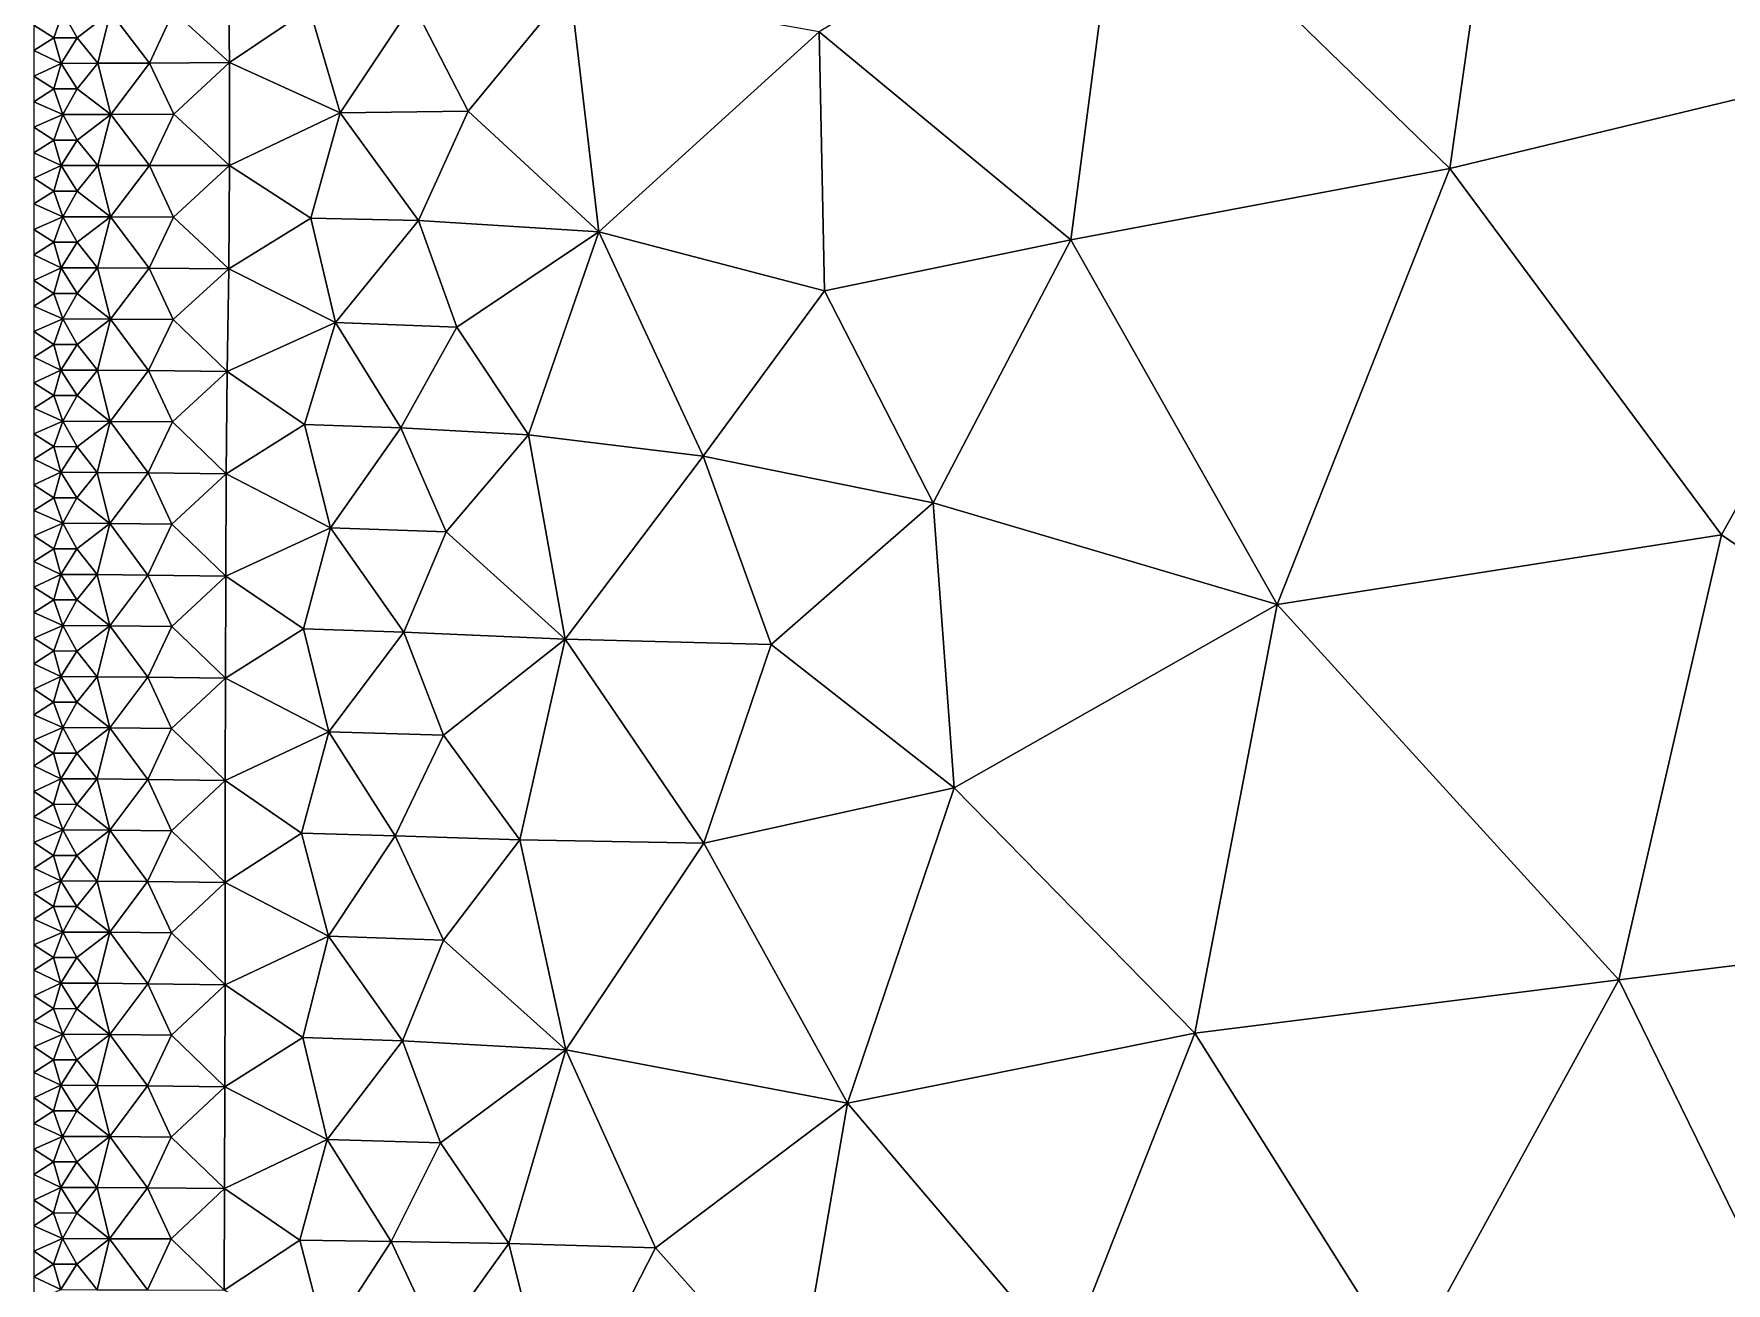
# Model space of a CAD drawing. Header units: metres. Extents: x 1 to 72, y -280 to 0.
# Drawn here: x 1 to 14.25, y -68.68 to -58.89 of the extents above; entities that cross this region are included whole.
import ezdxf

# ---------------------------------------------------------------- set-up
doc = ezdxf.new("R2010")
doc.units = ezdxf.units.M

msp = doc.modelspace()

# ---------------------------------------------------------------- linework, layer by layer
at = {"layer": 'layer', "color": 0}
for points in [[(16.3949, -58.9086), (14.2902, -53.7985), (12.5364, -56.7934)], [(12.0894, -59.9477), (12.5364, -56.7934), (9.51927, -57.4515)], [(16.3949, -58.9086), (12.5364, -56.7934), (12.0894, -59.9477)], [(9.12203, -60.5048), (9.51927, -57.4515), (7.15132, -58.875)], [(12.0894, -59.9477), (9.51927, -57.4515), (9.12203, -60.5048)], [(2.52243, -58.3082), (2.09378, -58.7172), (2.53148, -59.1153)], [(2.52243, -58.3082), (2.53148, -59.1153), (3.15755, -58.6961)], [(3.967, -58.6561), (4.40171, -59.4975), (5.19955, -58.525)], [(5.19955, -58.525), (4.40171, -59.4975), (5.42343, -60.4441)], [(5.19955, -58.525), (5.42343, -60.4441), (7.15132, -58.875)], [(3.15755, -58.6961), (2.53148, -59.1153), (3.39764, -59.512)], [(3.15755, -58.6961), (3.39764, -59.512), (3.967, -58.6561)], [(3.967, -58.6561), (3.39764, -59.512), (4.40171, -59.4975)], [(1.22761, -58.7224), (1, -58.8231), (1.15624, -58.9229)], [(1, -58.8231), (1, -59.0232), (1.15624, -58.9229)], [(1.22761, -58.7224), (1.15624, -58.9229), (1.33991, -58.9224)], [(1.22761, -58.7224), (1.33991, -58.9224), (1.60113, -58.7208)], [(1.60113, -58.7208), (1.33991, -58.9224), (1.50056, -59.1224)], [(1.60113, -58.7208), (1.50056, -59.1224), (1.90472, -59.1204)], [(1.60113, -58.7208), (1.90472, -59.1204), (2.09378, -58.7172)], [(2.09378, -58.7172), (1.90472, -59.1204), (2.53148, -59.1153)], [(1.15624, -58.9229), (1, -59.0232), (1.21333, -59.123)], [(1.15624, -58.9229), (1.21333, -59.123), (1.33991, -58.9224)], [(1.33991, -58.9224), (1.21333, -59.123), (1.50056, -59.1224)], [(7.15132, -58.875), (5.42343, -60.4441), (7.19152, -60.9047)], [(9.12203, -60.5048), (7.15132, -58.875), (7.19152, -60.9047)], [(14.2158, -62.8185), (16.3949, -58.9086), (12.0894, -59.9477)], [(18.4179, -65.6841), (16.3949, -58.9086), (14.2158, -62.8185)], [(1, -59.0232), (1, -59.2234), (1.21333, -59.123)], [(1.21333, -59.123), (1, -59.2234), (1.15631, -59.3234)], [(1, -59.2234), (1, -59.4235), (1.15631, -59.3234)], [(1.21333, -59.123), (1.15631, -59.3234), (1.34015, -59.3232)], [(1.21333, -59.123), (1.34015, -59.3232), (1.50056, -59.1224)], [(1.50056, -59.1224), (1.34015, -59.3232), (1.6021, -59.5231)], [(1.50056, -59.1224), (1.6021, -59.5231), (1.90472, -59.1204)], [(1.90472, -59.1204), (1.6021, -59.5231), (2.09653, -59.522)], [(1.90472, -59.1204), (2.09653, -59.522), (2.53148, -59.1153)], [(2.53148, -59.1153), (2.09653, -59.522), (2.53316, -59.9248)], [(2.53148, -59.1153), (2.53316, -59.9248), (3.39764, -59.512)], [(1.15631, -59.3234), (1, -59.4235), (1.22788, -59.5235)], [(1.15631, -59.3234), (1.22788, -59.5235), (1.34015, -59.3232)], [(1.34015, -59.3232), (1.22788, -59.5235), (1.6021, -59.5231)], [(1, -59.4235), (1, -59.6237), (1.22788, -59.5235)], [(3.39764, -59.512), (4.01299, -60.3544), (4.40171, -59.4975)], [(4.40171, -59.4975), (4.01299, -60.3544), (5.42343, -60.4441)], [(1.22788, -59.5235), (1, -59.6237), (1.15632, -59.7238)], [(1, -59.6237), (1, -59.8239), (1.15632, -59.7238)], [(1.22788, -59.5235), (1.15632, -59.7238), (1.34015, -59.7238)], [(1.22788, -59.5235), (1.34015, -59.7238), (1.6021, -59.5231)], [(1.6021, -59.5231), (1.34015, -59.7238), (1.50061, -59.9243)], [(1.6021, -59.5231), (1.50061, -59.9243), (1.90518, -59.9245)], [(1.6021, -59.5231), (1.90518, -59.9245), (2.09653, -59.522)], [(2.09653, -59.522), (1.90518, -59.9245), (2.53316, -59.9248)], [(3.39764, -59.512), (2.53316, -59.9248), (3.16873, -60.3356)], [(3.39764, -59.512), (3.16873, -60.3356), (4.01299, -60.3544)], [(1.15632, -59.7238), (1, -59.8239), (1.21334, -59.9241)], [(1.15632, -59.7238), (1.21334, -59.9241), (1.34015, -59.7238)], [(1.34015, -59.7238), (1.21334, -59.9241), (1.50061, -59.9243)], [(1, -59.8239), (1, -60.024), (1.21334, -59.9241)], [(1.21334, -59.9241), (1, -60.024), (1.15622, -60.1243)], [(1, -60.024), (1, -60.2242), (1.15622, -60.1243)], [(1.21334, -59.9241), (1.15622, -60.1243), (1.33996, -60.1245)], [(1.21334, -59.9241), (1.33996, -60.1245), (1.50061, -59.9243)], [(1.50061, -59.9243), (1.33996, -60.1245), (1.60138, -60.3256)], [(1.50061, -59.9243), (1.60138, -60.3256), (1.90518, -59.9245)], [(1.90518, -59.9245), (1.60138, -60.3256), (2.09482, -60.3273)], [(1.90518, -59.9245), (2.09482, -60.3273), (2.53316, -59.9248)], [(2.53316, -59.9248), (2.09482, -60.3273), (2.52572, -60.7339)], [(2.53316, -59.9248), (2.52572, -60.7339), (3.16873, -60.3356)], [(10.7372, -63.3633), (12.0894, -59.9477), (9.12203, -60.5048)], [(14.2158, -62.8185), (12.0894, -59.9477), (10.7372, -63.3633)], [(1.15622, -60.1243), (1, -60.2242), (1.22764, -60.3247)], [(1.15622, -60.1243), (1.22764, -60.3247), (1.33996, -60.1245)], [(1.33996, -60.1245), (1.22764, -60.3247), (1.60138, -60.3256)], [(1, -60.2242), (1, -60.4243), (1.22764, -60.3247)], [(1.22764, -60.3247), (1, -60.4243), (1.15611, -60.5247)], [(1, -60.4243), (1, -60.6245), (1.15611, -60.5247)], [(1.22764, -60.3247), (1.15611, -60.5247), (1.33968, -60.5251)], [(1.22764, -60.3247), (1.33968, -60.5251), (1.60138, -60.3256)], [(1.60138, -60.3256), (1.33968, -60.5251), (1.49952, -60.7261)], [(1.60138, -60.3256), (1.49952, -60.7261), (1.90236, -60.7283)], [(1.60138, -60.3256), (1.90236, -60.7283), (2.09482, -60.3273)], [(2.09482, -60.3273), (1.90236, -60.7283), (2.52572, -60.7339)], [(3.16873, -60.3356), (2.52572, -60.7339), (3.36308, -61.1538)], [(3.16873, -60.3356), (3.36308, -61.1538), (4.01299, -60.3544)], [(4.01299, -60.3544), (3.36308, -61.1538), (4.31129, -61.1896)], [(4.01299, -60.3544), (4.31129, -61.1896), (5.42343, -60.4441)], [(1.15611, -60.5247), (1, -60.6245), (1.21294, -60.7251)], [(1.15611, -60.5247), (1.21294, -60.7251), (1.33968, -60.5251)], [(1.33968, -60.5251), (1.21294, -60.7251), (1.49952, -60.7261)], [(5.42343, -60.4441), (4.31129, -61.1896), (4.8737, -62.0342)], [(5.42343, -60.4441), (4.8737, -62.0342), (6.24147, -62.2023)], [(5.42343, -60.4441), (6.24147, -62.2023), (7.19152, -60.9047)], [(8.04223, -62.5666), (9.12203, -60.5048), (7.19152, -60.9047)], [(10.7372, -63.3633), (9.12203, -60.5048), (8.04223, -62.5666)], [(1, -60.6245), (1, -60.8247), (1.21294, -60.7251)], [(1.21294, -60.7251), (1, -60.8247), (1.1559, -60.9252)], [(1, -60.8247), (1, -61.0248), (1.1559, -60.9252)], [(1.21294, -60.7251), (1.1559, -60.9252), (1.33919, -60.9258)], [(1.21294, -60.7251), (1.33919, -60.9258), (1.49952, -60.7261)], [(1.49952, -60.7261), (1.33919, -60.9258), (1.59942, -61.1275)], [(1.49952, -60.7261), (1.59942, -61.1275), (1.90236, -60.7283)], [(1.90236, -60.7283), (1.59942, -61.1275), (2.08986, -61.1312)], [(1.90236, -60.7283), (2.08986, -61.1312), (2.52572, -60.7339)], [(2.52572, -60.7339), (2.08986, -61.1312), (2.51507, -61.5386)], [(2.52572, -60.7339), (2.51507, -61.5386), (3.36308, -61.1538)], [(1.1559, -60.9252), (1, -61.0248), (1.22705, -61.1257)], [(1.1559, -60.9252), (1.22705, -61.1257), (1.33919, -60.9258)], [(1.33919, -60.9258), (1.22705, -61.1257), (1.59942, -61.1275)], [(8.04223, -62.5666), (7.19152, -60.9047), (6.24147, -62.2023)], [(1, -61.0248), (1, -61.225), (1.22705, -61.1257)], [(1.22705, -61.1257), (1, -61.225), (1.15576, -61.3255)], [(1, -61.225), (1, -61.4251), (1.15576, -61.3255)], [(1.22705, -61.1257), (1.15576, -61.3255), (1.33882, -61.3262)], [(1.22705, -61.1257), (1.33882, -61.3262), (1.59942, -61.1275)], [(1.59942, -61.1275), (1.33882, -61.3262), (1.49805, -61.5273)], [(1.59942, -61.1275), (1.49805, -61.5273), (1.89828, -61.5306)], [(1.59942, -61.1275), (1.89828, -61.5306), (2.08986, -61.1312)], [(2.08986, -61.1312), (1.89828, -61.5306), (2.51507, -61.5386)], [(3.36308, -61.1538), (2.51507, -61.5386), (3.12039, -61.9524)], [(3.36308, -61.1538), (3.12039, -61.9524), (3.87428, -61.9782)], [(3.36308, -61.1538), (3.87428, -61.9782), (4.31129, -61.1896)], [(4.31129, -61.1896), (3.87428, -61.9782), (4.8737, -62.0342)], [(1.15576, -61.3255), (1, -61.4251), (1.21241, -61.526)], [(1.15576, -61.3255), (1.21241, -61.526), (1.33882, -61.3262)], [(1.33882, -61.3262), (1.21241, -61.526), (1.49805, -61.5273)], [(1, -61.4251), (1, -61.6253), (1.21241, -61.526)], [(1.21241, -61.526), (1, -61.6253), (1.15556, -61.7259)], [(1, -61.6253), (1, -61.8255), (1.15556, -61.7259)], [(1.21241, -61.526), (1.15556, -61.7259), (1.33834, -61.7267)], [(1.21241, -61.526), (1.33834, -61.7267), (1.49805, -61.5273)], [(1.49805, -61.5273), (1.33834, -61.7267), (1.59744, -61.9287)], [(1.49805, -61.5273), (1.59744, -61.9287), (1.89828, -61.5306)], [(1.89828, -61.5306), (1.59744, -61.9287), (2.08476, -61.9332)], [(1.89828, -61.5306), (2.08476, -61.9332), (2.51507, -61.5386)], [(2.51507, -61.5386), (2.08476, -61.9332), (2.50665, -62.3407)], [(2.51507, -61.5386), (2.50665, -62.3407), (3.12039, -61.9524)], [(1.15556, -61.7259), (1, -61.8255), (1.22647, -61.9265)], [(1.15556, -61.7259), (1.22647, -61.9265), (1.33834, -61.7267)], [(1.33834, -61.7267), (1.22647, -61.9265), (1.59744, -61.9287)], [(1, -61.8255), (1, -62.0256), (1.22647, -61.9265)], [(1.22647, -61.9265), (1, -62.0256), (1.15547, -62.1262)], [(1.22647, -61.9265), (1.15547, -62.1262), (1.33807, -62.127)], [(1.22647, -61.9265), (1.33807, -62.127), (1.59744, -61.9287)], [(1.59744, -61.9287), (1.33807, -62.127), (1.49695, -62.3281)], [(1.59744, -61.9287), (1.49695, -62.3281), (1.89509, -62.3319)], [(1.59744, -61.9287), (1.89509, -62.3319), (2.08476, -61.9332)], [(2.08476, -61.9332), (1.89509, -62.3319), (2.50665, -62.3407)], [(3.12039, -61.9524), (2.50665, -62.3407), (3.32398, -62.7613)], [(3.12039, -61.9524), (3.32398, -62.7613), (3.87428, -61.9782)], [(3.87428, -61.9782), (3.32398, -62.7613), (4.23019, -62.7933)], [(3.87428, -61.9782), (4.23019, -62.7933), (4.8737, -62.0342)], [(1, -62.0256), (1, -62.2258), (1.15547, -62.1262)], [(1.15547, -62.1262), (1, -62.2258), (1.21201, -62.3267)], [(1.15547, -62.1262), (1.21201, -62.3267), (1.33807, -62.127)], [(1.33807, -62.127), (1.21201, -62.3267), (1.49695, -62.3281)], [(4.8737, -62.0342), (4.23019, -62.7933), (5.16099, -63.6356)], [(4.8737, -62.0342), (5.16099, -63.6356), (6.24147, -62.2023)], [(1, -62.2258), (1, -62.4259), (1.21201, -62.3267)], [(6.24147, -62.2023), (5.16099, -63.6356), (6.77378, -63.6767)], [(6.77378, -63.6767), (8.04223, -62.5666), (6.24147, -62.2023)], [(1.21201, -62.3267), (1, -62.4259), (1.15535, -62.5266)], [(1.21201, -62.3267), (1.15535, -62.5266), (1.3378, -62.5274)], [(1.21201, -62.3267), (1.3378, -62.5274), (1.49695, -62.3281)], [(1.49695, -62.3281), (1.3378, -62.5274), (1.59627, -62.7294)], [(1.49695, -62.3281), (1.59627, -62.7294), (1.89509, -62.3319)], [(1.89509, -62.3319), (1.59627, -62.7294), (2.08183, -62.7342)], [(1.89509, -62.3319), (2.08183, -62.7342), (2.50665, -62.3407)], [(2.50665, -62.3407), (2.08183, -62.7342), (2.50373, -63.1414)], [(2.50665, -62.3407), (2.50373, -63.1414), (3.32398, -62.7613)], [(1, -62.4259), (1, -62.6261), (1.15535, -62.5266)], [(1.15535, -62.5266), (1, -62.6261), (1.22614, -62.7272)], [(1.15535, -62.5266), (1.22614, -62.7272), (1.3378, -62.5274)], [(1.3378, -62.5274), (1.22614, -62.7272), (1.59627, -62.7294)], [(1, -62.6261), (1, -62.8263), (1.22614, -62.7272)], [(8.20774, -64.7991), (8.04223, -62.5666), (6.77378, -63.6767)], [(8.20774, -64.7991), (10.7372, -63.3633), (8.04223, -62.5666)], [(1.22614, -62.7272), (1, -62.8263), (1.15533, -62.9269)], [(1.22614, -62.7272), (1.15533, -62.9269), (1.33769, -62.9277)], [(1.22614, -62.7272), (1.33769, -62.9277), (1.59627, -62.7294)], [(1.59627, -62.7294), (1.33769, -62.9277), (1.49646, -63.1287)], [(1.59627, -62.7294), (1.49646, -63.1287), (1.89368, -63.1326)], [(1.59627, -62.7294), (1.89368, -63.1326), (2.08183, -62.7342)], [(2.08183, -62.7342), (1.89368, -63.1326), (2.50373, -63.1414)], [(3.32398, -62.7613), (2.50373, -63.1414), (3.11291, -63.5542)], [(3.32398, -62.7613), (3.11291, -63.5542), (3.89678, -63.5792)], [(3.32398, -62.7613), (3.89678, -63.5792), (4.23019, -62.7933)], [(4.23019, -62.7933), (3.89678, -63.5792), (5.16099, -63.6356)], [(13.4138, -66.3041), (14.2158, -62.8185), (10.7372, -63.3633)], [(18.4179, -65.6841), (14.2158, -62.8185), (13.4138, -66.3041)], [(1, -62.8263), (1, -63.0264), (1.15533, -62.9269)], [(1.15533, -62.9269), (1, -63.0264), (1.21183, -63.1273)], [(1.15533, -62.9269), (1.21183, -63.1273), (1.33769, -62.9277)], [(1.33769, -62.9277), (1.21183, -63.1273), (1.49646, -63.1287)], [(1, -63.0264), (1, -63.2266), (1.21183, -63.1273)], [(1.21183, -63.1273), (1, -63.2266), (1.15525, -63.3272)], [(1.21183, -63.1273), (1.15525, -63.3272), (1.33755, -63.328)], [(1.21183, -63.1273), (1.33755, -63.328), (1.49646, -63.1287)], [(1.49646, -63.1287), (1.33755, -63.328), (1.59565, -63.5301)], [(1.49646, -63.1287), (1.59565, -63.5301), (1.89368, -63.1326)], [(1.89368, -63.1326), (1.59565, -63.5301), (2.08035, -63.5347)], [(1.89368, -63.1326), (2.08035, -63.5347), (2.50373, -63.1414)], [(2.50373, -63.1414), (2.08035, -63.5347), (2.50072, -63.9417)], [(2.50373, -63.1414), (2.50072, -63.9417), (3.11291, -63.5542)], [(1, -63.2266), (1, -63.4267), (1.15525, -63.3272)], [(1.15525, -63.3272), (1, -63.4267), (1.22596, -63.5278)], [(1.15525, -63.3272), (1.22596, -63.5278), (1.33755, -63.328)], [(1.33755, -63.328), (1.22596, -63.5278), (1.59565, -63.5301)], [(1, -63.4267), (1, -63.6269), (1.22596, -63.5278)], [(10.0909, -66.7212), (10.7372, -63.3633), (8.20774, -64.7991)], [(10.0909, -66.7212), (13.4138, -66.3041), (10.7372, -63.3633)], [(1.22596, -63.5278), (1, -63.6269), (1.15524, -63.7275)], [(1.22596, -63.5278), (1.15524, -63.7275), (1.33746, -63.7283)], [(1.22596, -63.5278), (1.33746, -63.7283), (1.59565, -63.5301)], [(1.59565, -63.5301), (1.33746, -63.7283), (1.49608, -63.9293)], [(1.59565, -63.5301), (1.49608, -63.9293), (1.89254, -63.9331)], [(1.59565, -63.5301), (1.89254, -63.9331), (2.08035, -63.5347)], [(2.08035, -63.5347), (1.89254, -63.9331), (2.50072, -63.9417)], [(3.11291, -63.5542), (2.50072, -63.9417), (3.31008, -64.3605)], [(3.11291, -63.5542), (3.31008, -64.3605), (3.89678, -63.5792)], [(3.89678, -63.5792), (3.31008, -64.3605), (4.20751, -64.3875)], [(3.89678, -63.5792), (4.20751, -64.3875), (5.16099, -63.6356)], [(1, -63.6269), (1, -63.8271), (1.15524, -63.7275)], [(1.15524, -63.7275), (1, -63.8271), (1.21169, -63.928)], [(1.15524, -63.7275), (1.21169, -63.928), (1.33746, -63.7283)], [(1.33746, -63.7283), (1.21169, -63.928), (1.49608, -63.9293)], [(5.16099, -63.6356), (4.20751, -64.3875), (4.80654, -65.2082)], [(5.16099, -63.6356), (4.80654, -65.2082), (6.24694, -65.2338)], [(5.16099, -63.6356), (6.24694, -65.2338), (6.77378, -63.6767)], [(6.24694, -65.2338), (8.20774, -64.7991), (6.77378, -63.6767)], [(1, -63.8271), (1, -64.0272), (1.21169, -63.928)], [(1.21169, -63.928), (1, -64.0272), (1.15516, -64.1278)], [(1.21169, -63.928), (1.15516, -64.1278), (1.33732, -64.1286)], [(1.21169, -63.928), (1.33732, -64.1286), (1.49608, -63.9293)], [(1.49608, -63.9293), (1.33732, -64.1286), (1.59508, -64.3306)], [(1.49608, -63.9293), (1.59508, -64.3306), (1.89254, -63.9331)], [(1.89254, -63.9331), (1.59508, -64.3306), (2.0788, -64.3352)], [(1.89254, -63.9331), (2.0788, -64.3352), (2.50072, -63.9417)], [(2.50072, -63.9417), (2.0788, -64.3352), (2.49757, -64.7421)], [(2.50072, -63.9417), (2.49757, -64.7421), (3.31008, -64.3605)], [(1, -64.0272), (1, -64.2274), (1.15516, -64.1278)], [(1.15516, -64.1278), (1, -64.2274), (1.2258, -64.3284)], [(1.15516, -64.1278), (1.2258, -64.3284), (1.33732, -64.1286)], [(1.33732, -64.1286), (1.2258, -64.3284), (1.59508, -64.3306)], [(1, -64.2274), (1, -64.4275), (1.2258, -64.3284)], [(1.2258, -64.3284), (1, -64.4275), (1.15516, -64.5281)], [(1.2258, -64.3284), (1.15516, -64.5281), (1.33724, -64.5289)], [(1.2258, -64.3284), (1.33724, -64.5289), (1.59508, -64.3306)], [(1.59508, -64.3306), (1.33724, -64.5289), (1.49575, -64.73)], [(1.59508, -64.3306), (1.49575, -64.73), (1.89149, -64.7337)], [(1.59508, -64.3306), (1.89149, -64.7337), (2.0788, -64.3352)], [(2.0788, -64.3352), (1.89149, -64.7337), (2.49757, -64.7421)], [(3.31008, -64.3605), (2.49757, -64.7421), (3.09563, -65.1541)], [(3.31008, -64.3605), (3.09563, -65.1541), (3.82975, -65.175)], [(3.31008, -64.3605), (3.82975, -65.175), (4.20751, -64.3875)], [(4.20751, -64.3875), (3.82975, -65.175), (4.80654, -65.2082)], [(1, -64.4275), (1, -64.6277), (1.15516, -64.5281)], [(1.15516, -64.5281), (1, -64.6277), (1.21158, -64.7286)], [(1.15516, -64.5281), (1.21158, -64.7286), (1.33724, -64.5289)], [(1.33724, -64.5289), (1.21158, -64.7286), (1.49575, -64.73)], [(1, -64.6277), (1, -64.8279), (1.21158, -64.7286)], [(1.21158, -64.7286), (1, -64.8279), (1.1551, -64.9285)], [(1.21158, -64.7286), (1.1551, -64.9285), (1.33717, -64.9293)], [(1.21158, -64.7286), (1.33717, -64.9293), (1.49575, -64.73)], [(1.49575, -64.73), (1.33717, -64.9293), (1.59476, -65.1313)], [(1.49575, -64.73), (1.59476, -65.1313), (1.89149, -64.7337)], [(1.89149, -64.7337), (1.59476, -65.1313), (2.07791, -65.1359)], [(1.89149, -64.7337), (2.07791, -65.1359), (2.49757, -64.7421)], [(2.49757, -64.7421), (2.07791, -65.1359), (2.49705, -65.5428)], [(2.49757, -64.7421), (2.49705, -65.5428), (3.09563, -65.1541)], [(7.37223, -67.2696), (8.20774, -64.7991), (6.24694, -65.2338)], [(10.0909, -66.7212), (8.20774, -64.7991), (7.37223, -67.2696)], [(1, -64.8279), (1, -65.028), (1.1551, -64.9285)], [(1.1551, -64.9285), (1, -65.028), (1.22571, -65.1291)], [(1.1551, -64.9285), (1.22571, -65.1291), (1.33717, -64.9293)], [(1.33717, -64.9293), (1.22571, -65.1291), (1.59476, -65.1313)], [(1, -65.028), (1, -65.2282), (1.22571, -65.1291)], [(1.22571, -65.1291), (1, -65.2282), (1.15514, -65.3288)], [(1.22571, -65.1291), (1.15514, -65.3288), (1.33717, -65.3296)], [(1.22571, -65.1291), (1.33717, -65.3296), (1.59476, -65.1313)], [(1.59476, -65.1313), (1.33717, -65.3296), (1.49572, -65.5306)], [(1.59476, -65.1313), (1.49572, -65.5306), (1.89131, -65.5343)], [(1.59476, -65.1313), (1.89131, -65.5343), (2.07791, -65.1359)], [(2.07791, -65.1359), (1.89131, -65.5343), (2.49705, -65.5428)], [(3.09563, -65.1541), (2.49705, -65.5428), (3.3077, -65.9622)], [(3.09563, -65.1541), (3.3077, -65.9622), (3.82975, -65.175)], [(3.82975, -65.175), (3.3077, -65.9622), (4.20771, -65.9928)], [(3.82975, -65.175), (4.20771, -65.9928), (4.80654, -65.2082)], [(1, -65.2282), (1, -65.4283), (1.15514, -65.3288)], [(1.15514, -65.3288), (1, -65.4283), (1.21157, -65.5292)], [(1.15514, -65.3288), (1.21157, -65.5292), (1.33717, -65.3296)], [(1.33717, -65.3296), (1.21157, -65.5292), (1.49572, -65.5306)], [(4.80654, -65.2082), (4.20771, -65.9928), (5.1658, -66.8532)], [(4.80654, -65.2082), (5.1658, -66.8532), (6.24694, -65.2338)], [(6.24694, -65.2338), (5.1658, -66.8532), (7.37223, -67.2696)], [(1, -65.4283), (1, -65.6285), (1.21157, -65.5292)], [(1.21157, -65.5292), (1, -65.6285), (1.15512, -65.7291)], [(1.21157, -65.5292), (1.15512, -65.7291), (1.3372, -65.7299)], [(1.21157, -65.5292), (1.3372, -65.7299), (1.49572, -65.5306)], [(1.49572, -65.5306), (1.3372, -65.7299), (1.59484, -65.9319)], [(1.49572, -65.5306), (1.59484, -65.9319), (1.89131, -65.5343)], [(1.89131, -65.5343), (1.59484, -65.9319), (2.07819, -65.9365)], [(1.89131, -65.5343), (2.07819, -65.9365), (2.49705, -65.5428)], [(2.49705, -65.5428), (2.07819, -65.9365), (2.49829, -66.3432)], [(2.49705, -65.5428), (2.49829, -66.3432), (3.3077, -65.9622)], [(1, -65.6285), (1, -65.8287), (1.15512, -65.7291)], [(1.15512, -65.7291), (1, -65.8287), (1.22574, -65.9297)], [(1.15512, -65.7291), (1.22574, -65.9297), (1.3372, -65.7299)], [(1.3372, -65.7299), (1.22574, -65.9297), (1.59484, -65.9319)], [(15.2425, -70.0449), (18.4179, -65.6841), (13.4138, -66.3041)], [(1, -65.8287), (1, -66.0288), (1.22574, -65.9297)], [(1.22574, -65.9297), (1, -66.0288), (1.15516, -66.1294)], [(1.22574, -65.9297), (1.15516, -66.1294), (1.33722, -66.1302)], [(1.22574, -65.9297), (1.33722, -66.1302), (1.59484, -65.9319)], [(1.59484, -65.9319), (1.33722, -66.1302), (1.4958, -66.3312)], [(1.59484, -65.9319), (1.4958, -66.3312), (1.89158, -66.3348)], [(1.59484, -65.9319), (1.89158, -66.3348), (2.07819, -65.9365)], [(2.07819, -65.9365), (1.89158, -66.3348), (2.49829, -66.3432)], [(3.3077, -65.9622), (2.49829, -66.3432), (3.1053, -66.7552)], [(3.3077, -65.9622), (3.1053, -66.7552), (3.88631, -66.7817)], [(3.3077, -65.9622), (3.88631, -66.7817), (4.20771, -65.9928)], [(4.20771, -65.9928), (3.88631, -66.7817), (5.1658, -66.8532)], [(1, -66.0288), (1, -66.229), (1.15516, -66.1294)], [(1.15516, -66.1294), (1, -66.229), (1.21159, -66.3299)], [(1.15516, -66.1294), (1.21159, -66.3299), (1.33722, -66.1302)], [(1.33722, -66.1302), (1.21159, -66.3299), (1.4958, -66.3312)], [(1, -66.229), (1, -66.4291), (1.21159, -66.3299)], [(1.21159, -66.3299), (1, -66.4291), (1.15512, -66.5297)], [(1.21159, -66.3299), (1.15512, -66.5297), (1.3372, -66.5305)], [(1.21159, -66.3299), (1.3372, -66.5305), (1.4958, -66.3312)], [(1.4958, -66.3312), (1.3372, -66.5305), (1.59474, -66.7323)], [(1.4958, -66.3312), (1.59474, -66.7323), (1.89158, -66.3348)], [(1.89158, -66.3348), (1.59474, -66.7323), (2.078, -66.7366)], [(1.89158, -66.3348), (2.078, -66.7366), (2.49829, -66.3432)], [(2.49829, -66.3432), (2.078, -66.7366), (2.49623, -67.1421)], [(2.49829, -66.3432), (2.49623, -67.1421), (3.1053, -66.7552)], [(11.7449, -69.3498), (13.4138, -66.3041), (10.0909, -66.7212)], [(15.2425, -70.0449), (13.4138, -66.3041), (11.7449, -69.3498)], [(1, -66.4291), (1, -66.6293), (1.15512, -66.5297)], [(1.15512, -66.5297), (1, -66.6293), (1.22571, -66.7303)], [(1.15512, -66.5297), (1.22571, -66.7303), (1.3372, -66.5305)], [(1, -66.6293), (1, -66.8295), (1.22571, -66.7303)], [(1.3372, -66.5305), (1.22571, -66.7303), (1.59474, -66.7323)], [(1.22571, -66.7303), (1, -66.8295), (1.15512, -66.93)], [(1.22571, -66.7303), (1.15512, -66.93), (1.33713, -66.9307)], [(1.22571, -66.7303), (1.33713, -66.9307), (1.59474, -66.7323)], [(1.59474, -66.7323), (1.33713, -66.9307), (1.49553, -67.1316)], [(1.59474, -66.7323), (1.49553, -67.1316), (1.89082, -67.1348)], [(1.59474, -66.7323), (1.89082, -67.1348), (2.078, -66.7366)], [(2.078, -66.7366), (1.89082, -67.1348), (2.49623, -67.1421)], [(3.1053, -66.7552), (2.49623, -67.1421), (3.29765, -67.5562)], [(3.1053, -66.7552), (3.29765, -67.5562), (3.88631, -66.7817)], [(3.88631, -66.7817), (3.29765, -67.5562), (4.18415, -67.5814)], [(3.88631, -66.7817), (4.18415, -67.5814), (5.1658, -66.8532)], [(9.08167, -69.2848), (10.0909, -66.7212), (7.37223, -67.2696)], [(11.7449, -69.3498), (10.0909, -66.7212), (9.08167, -69.2848)], [(1, -66.8295), (1, -67.0296), (1.15512, -66.93)], [(5.1658, -66.8532), (4.18415, -67.5814), (4.72095, -68.3712)], [(5.1658, -66.8532), (4.72095, -68.3712), (5.86765, -68.4047)], [(5.1658, -66.8532), (5.86765, -68.4047), (7.37223, -67.2696)], [(1.15512, -66.93), (1, -67.0296), (1.21149, -67.1304)], [(1, -67.0296), (1, -67.2298), (1.21149, -67.1304)], [(1.15512, -66.93), (1.21149, -67.1304), (1.33713, -66.9307)], [(1.33713, -66.9307), (1.21149, -67.1304), (1.49553, -67.1316)], [(1.21149, -67.1304), (1, -67.2298), (1.15503, -67.3303)], [(1.21149, -67.1304), (1.15503, -67.3303), (1.33698, -67.3309)], [(1.21149, -67.1304), (1.33698, -67.3309), (1.49553, -67.1316)], [(1.49553, -67.1316), (1.33698, -67.3309), (1.59412, -67.5325)], [(1.49553, -67.1316), (1.59412, -67.5325), (1.89082, -67.1348)], [(1.89082, -67.1348), (1.59412, -67.5325), (2.07636, -67.5361)], [(1.89082, -67.1348), (2.07636, -67.5361), (2.49623, -67.1421)], [(2.49623, -67.1421), (2.07636, -67.5361), (2.49211, -67.9399)], [(2.49623, -67.1421), (2.49211, -67.9399), (3.29765, -67.5562)], [(1, -67.2298), (1, -67.4299), (1.15503, -67.3303)], [(6.96537, -69.6378), (7.37223, -67.2696), (5.86765, -68.4047)], [(9.08167, -69.2848), (7.37223, -67.2696), (6.96537, -69.6378)], [(1.15503, -67.3303), (1, -67.4299), (1.22553, -67.5308)], [(1, -67.4299), (1, -67.6301), (1.22553, -67.5308)], [(1.15503, -67.3303), (1.22553, -67.5308), (1.33698, -67.3309)], [(1.33698, -67.3309), (1.22553, -67.5308), (1.59412, -67.5325)], [(1.22553, -67.5308), (1, -67.6301), (1.15501, -67.7306)], [(1.22553, -67.5308), (1.15501, -67.7306), (1.33686, -67.7312)], [(1.22553, -67.5308), (1.33686, -67.7312), (1.59412, -67.5325)], [(1.59412, -67.5325), (1.33686, -67.7312), (1.49505, -67.9318)], [(1.59412, -67.5325), (1.49505, -67.9318), (1.88942, -67.9343)], [(1.59412, -67.5325), (1.88942, -67.9343), (2.07636, -67.5361)], [(2.07636, -67.5361), (1.88942, -67.9343), (2.49211, -67.9399)], [(3.29765, -67.5562), (2.49211, -67.9399), (3.08296, -68.3443)], [(3.29765, -67.5562), (3.08296, -68.3443), (3.79937, -68.3546)], [(3.29765, -67.5562), (3.79937, -68.3546), (4.18415, -67.5814)], [(4.18415, -67.5814), (3.79937, -68.3546), (4.72095, -68.3712)], [(1, -67.6301), (1, -67.8303), (1.15501, -67.7306)], [(1.15501, -67.7306), (1, -67.8303), (1.21132, -67.9309)], [(1, -67.8303), (1, -68.0304), (1.21132, -67.9309)], [(1.15501, -67.7306), (1.21132, -67.9309), (1.33686, -67.7312)], [(1.33686, -67.7312), (1.21132, -67.9309), (1.49505, -67.9318)], [(1.21132, -67.9309), (1, -68.0304), (1.15493, -68.1308)], [(1.21132, -67.9309), (1.15493, -68.1308), (1.33673, -68.1313)], [(1.21132, -67.9309), (1.33673, -68.1313), (1.49505, -67.9318)], [(1.49505, -67.9318), (1.33673, -68.1313), (1.59359, -68.3324)], [(1.49505, -67.9318), (1.59359, -68.3324), (1.88942, -67.9343)], [(1.88942, -67.9343), (1.59359, -68.3324), (2.0749, -68.3349)], [(1.88942, -67.9343), (2.0749, -68.3349), (2.49211, -67.9399)], [(2.49211, -67.9399), (2.0749, -68.3349), (2.4907, -68.7367)], [(2.49211, -67.9399), (2.4907, -68.7367), (3.08296, -68.3443)], [(1, -68.0304), (1, -68.2306), (1.15493, -68.1308)], [(1.15493, -68.1308), (1, -68.2306), (1.22538, -68.3312)], [(1, -68.2306), (1, -68.4307), (1.22538, -68.3312)], [(1.15493, -68.1308), (1.22538, -68.3312), (1.33673, -68.1313)], [(1.33673, -68.1313), (1.22538, -68.3312), (1.59359, -68.3324)], [(1.22538, -68.3312), (1, -68.4307), (1.15495, -68.5311)], [(1.22538, -68.3312), (1.15495, -68.5311), (1.33669, -68.5315)], [(1.22538, -68.3312), (1.33669, -68.5315), (1.59359, -68.3324)], [(1.59359, -68.3324), (1.33669, -68.5315), (1.49491, -68.732)], [(1.59359, -68.3324), (1.49491, -68.732), (1.88892, -68.7335)], [(1.59359, -68.3324), (1.88892, -68.7335), (2.0749, -68.3349)], [(2.0749, -68.3349), (1.88892, -68.7335), (2.4907, -68.7367)], [(3.08296, -68.3443), (2.4907, -68.7367), (3.29032, -69.1389)], [(3.08296, -68.3443), (3.29032, -69.1389), (3.79937, -68.3546)], [(3.79937, -68.3546), (3.29032, -69.1389), (4.16583, -69.1396)], [(3.79937, -68.3546), (4.16583, -69.1396), (4.72095, -68.3712)], [(4.72095, -68.3712), (4.16583, -69.1396), (5.10078, -69.9055)], [(4.72095, -68.3712), (5.10078, -69.9055), (5.86765, -68.4047)], [(1, -68.4307), (1, -68.6309), (1.15495, -68.5311)], [(5.86765, -68.4047), (5.10078, -69.9055), (6.96537, -69.6378)], [(1.15495, -68.5311), (1, -68.6309), (1.21127, -68.7313)], [(1, -68.6309), (1, -68.8311), (1.21127, -68.7313)], [(1.15495, -68.5311), (1.21127, -68.7313), (1.33669, -68.5315)], [(1.33669, -68.5315), (1.21127, -68.7313), (1.49491, -68.732)]]:
    msp.add_3dface(points, dxfattribs=at)

doc.saveas('drawing.dxf')
